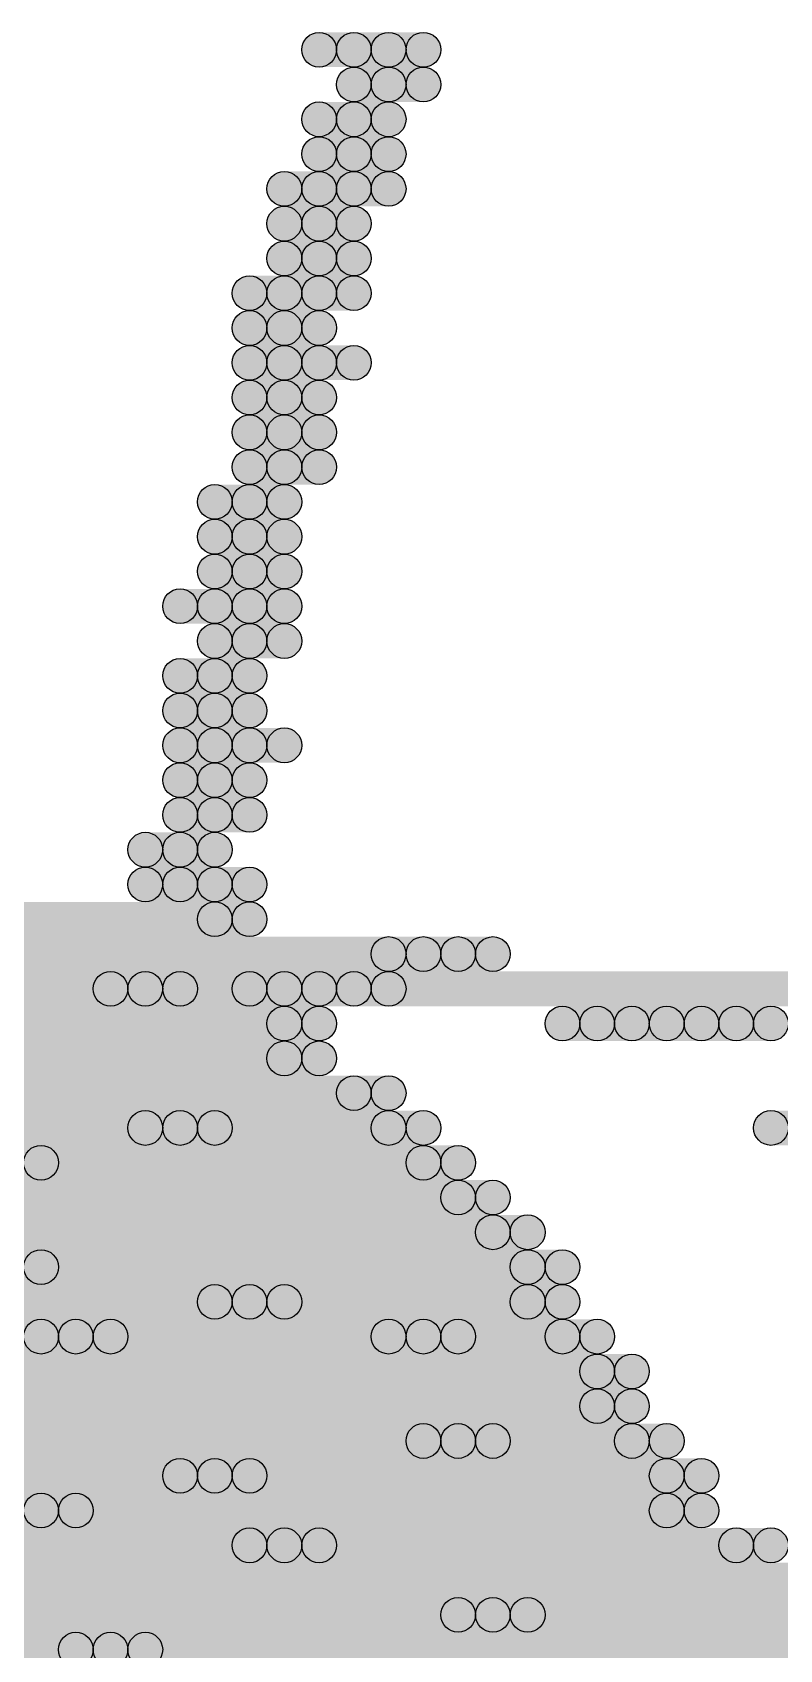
# Model space of a CAD drawing. Header units: millimetres. Extents: x 0 to 137, y 0 to 37.
# Drawn here: x 129.381 to 129.927, y 6.299 to 7.48 of the extents above; entities that cross this region are included whole.
import ezdxf

# ---------------------------------------------------------------- set-up
doc = ezdxf.new("R2010")
doc.units = ezdxf.units.MM
doc.layers.add('TopLayer', color=1, linetype='Continuous')
doc.layers.add('TopSolder', color=216, linetype='Continuous')

msp = doc.modelspace()

# ---------------------------------------------------------------- hatches: boundary and pattern name
at = {"layer": 'TopLayer'}
h = msp.add_hatch(color=1, dxfattribs=at)
edge = h.paths.add_edge_path()
edge.add_arc((129.6162, 7.4676), 0.0127, 0, 360)
for points in [[(129.6162, 7.4549), (129.6162, 7.4803), (129.667, 7.4803), (129.667, 7.4549)], [(129.6416, 7.4295), (129.6416, 7.4549), (129.667, 7.4549), (129.667, 7.4295)], [(129.6162, 7.4041), (129.6162, 7.4295), (129.6416, 7.4295), (129.6416, 7.4041)], [(129.6162, 7.3787), (129.6162, 7.4041), (129.6416, 7.4041), (129.6416, 7.3787)], [(129.5908, 7.3533), (129.5908, 7.3787), (129.6416, 7.3787), (129.6416, 7.3533)], [(129.5908, 7.3279), (129.5908, 7.3533), (129.6162, 7.3533), (129.6162, 7.3279)], [(129.5908, 7.3025), (129.5908, 7.3279), (129.6162, 7.3279), (129.6162, 7.3025)], [(129.5654, 7.2771), (129.5654, 7.3025), (129.6162, 7.3025), (129.6162, 7.2771)], [(129.5654, 7.2517), (129.5654, 7.2771), (129.5908, 7.2771), (129.5908, 7.2517)], [(129.5654, 7.2263), (129.5654, 7.2517), (129.6162, 7.2517), (129.6162, 7.2263)], [(129.5654, 7.2009), (129.5654, 7.2263), (129.5908, 7.2263), (129.5908, 7.2009)], [(129.5654, 7.1755), (129.5654, 7.2009), (129.5908, 7.2009), (129.5908, 7.1755)], [(129.5654, 7.1501), (129.5654, 7.1755), (129.5908, 7.1755), (129.5908, 7.1501)], [(129.54, 7.1247), (129.54, 7.1501), (129.5654, 7.1501), (129.5654, 7.1247)], [(129.54, 7.0993), (129.54, 7.1247), (129.5654, 7.1247), (129.5654, 7.0993)], [(129.54, 7.0739), (129.54, 7.0993), (129.5654, 7.0993), (129.5654, 7.0739)], [(129.5146, 7.0485), (129.5146, 7.0739), (129.5654, 7.0739), (129.5654, 7.0485)], [(129.54, 7.0231), (129.54, 7.0485), (129.5654, 7.0485), (129.5654, 7.0231)], [(129.5146, 6.9977), (129.5146, 7.0231), (129.54, 7.0231), (129.54, 6.9977)], [(129.5146, 6.9723), (129.5146, 6.9977), (129.54, 6.9977), (129.54, 6.9723)], [(129.5146, 6.9469), (129.5146, 6.9723), (129.5654, 6.9723), (129.5654, 6.9469)], [(129.5146, 6.9215), (129.5146, 6.9469), (129.54, 6.9469), (129.54, 6.9215)], [(129.5146, 6.8961), (129.5146, 6.9215), (129.54, 6.9215), (129.54, 6.8961)], [(129.4892, 6.8707), (129.4892, 6.8961), (129.5146, 6.8961), (129.5146, 6.8707)], [(129.4892, 6.8453), (129.4892, 6.8707), (129.54, 6.8707), (129.54, 6.8453)], [(128.651, 6.8199), (128.651, 6.8453), (129.54, 6.8453), (129.54, 6.8199)], [(128.1176, 6.7945), (128.1176, 6.8199), (129.667, 6.8199), (129.667, 6.7945)], [(129.6924, 6.7945), (129.6924, 6.8199), (129.7178, 6.8199), (129.7178, 6.7945)], [(129.0066, 6.7691), (129.0066, 6.7945), (129.4638, 6.7945), (129.4638, 6.7691)], [(129.4892, 6.7691), (129.4892, 6.7945), (129.5654, 6.7945), (129.5654, 6.7691)], [(129.5908, 6.7691), (129.5908, 6.7945), (129.6162, 6.7945), (129.6162, 6.7691)], [(129.6416, 6.7691), (129.6416, 6.7945), (130.7084, 6.7945), (130.7084, 6.7691)], [(129.1844, 6.7437), (129.1844, 6.7691), (129.5908, 6.7691), (129.5908, 6.7437)], [(129.794, 6.7437), (129.794, 6.7691), (129.8194, 6.7691), (129.8194, 6.7437)], [(129.8448, 6.7437), (129.8448, 6.7691), (129.8702, 6.7691), (129.8702, 6.7437)], [(129.8956, 6.7437), (129.8956, 6.7691), (129.921, 6.7691), (129.921, 6.7437)], [(129.2352, 6.7183), (129.2352, 6.7437), (129.5908, 6.7437), (129.5908, 6.7183)], [(129.3114, 6.6929), (129.3114, 6.7183), (129.6416, 6.7183), (129.6416, 6.6929)], [(129.0828, 6.6675), (129.0828, 6.6929), (129.4892, 6.6929), (129.4892, 6.6675)], [(129.5146, 6.6675), (129.5146, 6.6929), (129.667, 6.6929), (129.667, 6.6675)], [(129.3876, 6.6421), (129.3876, 6.6675), (129.6924, 6.6675), (129.6924, 6.6421)], [(128.8796, 6.6167), (128.8796, 6.6421), (129.7178, 6.6421), (129.7178, 6.6167)], [(128.651, 6.5913), (128.651, 6.6167), (129.7432, 6.6167), (129.7432, 6.5913)], [(129.3876, 6.5659), (129.3876, 6.5913), (129.7686, 6.5913), (129.7686, 6.5659)], [(129.1082, 6.5405), (129.1082, 6.5659), (129.54, 6.5659), (129.54, 6.5405)], [(129.5654, 6.5405), (129.5654, 6.5659), (129.7686, 6.5659), (129.7686, 6.5405)], [(128.7526, 6.5151), (128.7526, 6.5405), (129.413, 6.5405), (129.413, 6.5151)], [(129.4384, 6.5151), (129.4384, 6.5405), (129.667, 6.5405), (129.667, 6.5151)], [(129.6924, 6.5151), (129.6924, 6.5405), (129.794, 6.5405), (129.794, 6.5151)], [(129.2606, 6.4897), (129.2606, 6.5151), (129.8194, 6.5151), (129.8194, 6.4897)], [(128.4986, 6.4643), (128.4986, 6.4897), (129.8194, 6.4897), (129.8194, 6.4643)], [(128.8034, 6.4389), (128.8034, 6.4643), (129.6924, 6.4643), (129.6924, 6.4389)], [(129.7178, 6.4389), (129.7178, 6.4643), (129.8448, 6.4643), (129.8448, 6.4389)], [(128.6764, 6.4135), (128.6764, 6.4389), (129.5146, 6.4389), (129.5146, 6.4135)], [(129.54, 6.4135), (129.54, 6.4389), (129.8702, 6.4389), (129.8702, 6.4135)], [(129.3114, 6.3881), (129.3114, 6.4135), (129.3876, 6.4135), (129.3876, 6.3881)], [(129.413, 6.3881), (129.413, 6.4135), (129.8702, 6.4135), (129.8702, 6.3881)], [(129.2606, 6.3627), (129.2606, 6.3881), (129.5654, 6.3881), (129.5654, 6.3627)], [(129.5908, 6.3627), (129.5908, 6.3881), (129.921, 6.3881), (129.921, 6.3627)], [(129.1336, 6.3373), (129.1336, 6.3627), (131.4958, 6.3627), (131.4958, 6.3373)], [(128.8796, 6.3119), (128.8796, 6.3373), (129.7178, 6.3373), (129.7178, 6.3119)], [(129.7432, 6.3119), (129.7432, 6.3373), (130.1242, 6.3373), (130.1242, 6.3119)], [(128.905, 6.2865), (128.905, 6.3119), (129.4384, 6.3119), (129.4384, 6.2865)], [(129.4638, 6.2865), (129.4638, 6.3119), (130.7846, 6.3119), (130.7846, 6.2865)]]:
    msp.add_hatch(color=1, dxfattribs=at).paths.add_polyline_path(points)
h = msp.add_hatch(color=1, dxfattribs=at)
edge = h.paths.add_edge_path()
edge.add_arc((129.667, 7.4676), 0.0127, 0, 360)
h = msp.add_hatch(color=1, dxfattribs=at)
edge = h.paths.add_edge_path()
edge.add_arc((129.6416, 7.4422), 0.0127, 0, 360)
h = msp.add_hatch(color=1, dxfattribs=at)
edge = h.paths.add_edge_path()
edge.add_arc((129.667, 7.4422), 0.0127, 0, 360)
h = msp.add_hatch(color=1, dxfattribs=at)
edge = h.paths.add_edge_path()
edge.add_arc((129.6162, 7.4168), 0.0127, 0, 360)
h = msp.add_hatch(color=1, dxfattribs=at)
edge = h.paths.add_edge_path()
edge.add_arc((129.6416, 7.4168), 0.0127, 0, 360)
h = msp.add_hatch(color=1, dxfattribs=at)
edge = h.paths.add_edge_path()
edge.add_arc((129.6162, 7.3914), 0.0127, 0, 360)
h = msp.add_hatch(color=1, dxfattribs=at)
edge = h.paths.add_edge_path()
edge.add_arc((129.6416, 7.3914), 0.0127, 0, 360)
h = msp.add_hatch(color=1, dxfattribs=at)
edge = h.paths.add_edge_path()
edge.add_arc((129.5908, 7.366), 0.0127, 0, 360)
h = msp.add_hatch(color=1, dxfattribs=at)
edge = h.paths.add_edge_path()
edge.add_arc((129.6416, 7.366), 0.0127, 0, 360)
h = msp.add_hatch(color=1, dxfattribs=at)
edge = h.paths.add_edge_path()
edge.add_arc((129.5908, 7.3406), 0.0127, 0, 360)
h = msp.add_hatch(color=1, dxfattribs=at)
edge = h.paths.add_edge_path()
edge.add_arc((129.6162, 7.3406), 0.0127, 0, 360)
h = msp.add_hatch(color=1, dxfattribs=at)
edge = h.paths.add_edge_path()
edge.add_arc((129.5908, 7.3152), 0.0127, 0, 360)
h = msp.add_hatch(color=1, dxfattribs=at)
edge = h.paths.add_edge_path()
edge.add_arc((129.6162, 7.3152), 0.0127, 0, 360)
h = msp.add_hatch(color=1, dxfattribs=at)
edge = h.paths.add_edge_path()
edge.add_arc((129.5654, 7.2898), 0.0127, 0, 360)
h = msp.add_hatch(color=1, dxfattribs=at)
edge = h.paths.add_edge_path()
edge.add_arc((129.6162, 7.2898), 0.0127, 0, 360)
h = msp.add_hatch(color=1, dxfattribs=at)
edge = h.paths.add_edge_path()
edge.add_arc((129.5654, 7.2644), 0.0127, 0, 360)
h = msp.add_hatch(color=1, dxfattribs=at)
edge = h.paths.add_edge_path()
edge.add_arc((129.5908, 7.2644), 0.0127, 0, 360)
h = msp.add_hatch(color=1, dxfattribs=at)
edge = h.paths.add_edge_path()
edge.add_arc((129.5654, 7.239), 0.0127, 0, 360)
h = msp.add_hatch(color=1, dxfattribs=at)
edge = h.paths.add_edge_path()
edge.add_arc((129.6162, 7.239), 0.0127, 0, 360)
h = msp.add_hatch(color=1, dxfattribs=at)
edge = h.paths.add_edge_path()
edge.add_arc((129.5654, 7.2136), 0.0127, 0, 360)
h = msp.add_hatch(color=1, dxfattribs=at)
edge = h.paths.add_edge_path()
edge.add_arc((129.5908, 7.2136), 0.0127, 0, 360)
h = msp.add_hatch(color=1, dxfattribs=at)
edge = h.paths.add_edge_path()
edge.add_arc((129.5654, 7.1882), 0.0127, 0, 360)
h = msp.add_hatch(color=1, dxfattribs=at)
edge = h.paths.add_edge_path()
edge.add_arc((129.5908, 7.1882), 0.0127, 0, 360)
h = msp.add_hatch(color=1, dxfattribs=at)
edge = h.paths.add_edge_path()
edge.add_arc((129.5654, 7.1628), 0.0127, 0, 360)
h = msp.add_hatch(color=1, dxfattribs=at)
edge = h.paths.add_edge_path()
edge.add_arc((129.5908, 7.1628), 0.0127, 0, 360)
h = msp.add_hatch(color=1, dxfattribs=at)
edge = h.paths.add_edge_path()
edge.add_arc((129.54, 7.1374), 0.0127, 0, 360)
h = msp.add_hatch(color=1, dxfattribs=at)
edge = h.paths.add_edge_path()
edge.add_arc((129.5654, 7.1374), 0.0127, 0, 360)
h = msp.add_hatch(color=1, dxfattribs=at)
edge = h.paths.add_edge_path()
edge.add_arc((129.54, 7.112), 0.0127, 0, 360)
h = msp.add_hatch(color=1, dxfattribs=at)
edge = h.paths.add_edge_path()
edge.add_arc((129.5654, 7.112), 0.0127, 0, 360)
h = msp.add_hatch(color=1, dxfattribs=at)
edge = h.paths.add_edge_path()
edge.add_arc((129.54, 7.0866), 0.0127, 0, 360)
h = msp.add_hatch(color=1, dxfattribs=at)
edge = h.paths.add_edge_path()
edge.add_arc((129.5654, 7.0866), 0.0127, 0, 360)
h = msp.add_hatch(color=1, dxfattribs=at)
edge = h.paths.add_edge_path()
edge.add_arc((129.5146, 7.0612), 0.0127, 0, 360)
h = msp.add_hatch(color=1, dxfattribs=at)
edge = h.paths.add_edge_path()
edge.add_arc((129.5654, 7.0612), 0.0127, 0, 360)
h = msp.add_hatch(color=1, dxfattribs=at)
edge = h.paths.add_edge_path()
edge.add_arc((129.54, 7.0358), 0.0127, 0, 360)
h = msp.add_hatch(color=1, dxfattribs=at)
edge = h.paths.add_edge_path()
edge.add_arc((129.5654, 7.0358), 0.0127, 0, 360)
h = msp.add_hatch(color=1, dxfattribs=at)
edge = h.paths.add_edge_path()
edge.add_arc((129.5146, 7.0104), 0.0127, 0, 360)
h = msp.add_hatch(color=1, dxfattribs=at)
edge = h.paths.add_edge_path()
edge.add_arc((129.54, 7.0104), 0.0127, 0, 360)
h = msp.add_hatch(color=1, dxfattribs=at)
edge = h.paths.add_edge_path()
edge.add_arc((129.5146, 6.985), 0.0127, 0, 360)
h = msp.add_hatch(color=1, dxfattribs=at)
edge = h.paths.add_edge_path()
edge.add_arc((129.54, 6.985), 0.0127, 0, 360)
h = msp.add_hatch(color=1, dxfattribs=at)
edge = h.paths.add_edge_path()
edge.add_arc((129.5146, 6.9596), 0.0127, 0, 360)
h = msp.add_hatch(color=1, dxfattribs=at)
edge = h.paths.add_edge_path()
edge.add_arc((129.5654, 6.9596), 0.0127, 0, 360)
h = msp.add_hatch(color=1, dxfattribs=at)
edge = h.paths.add_edge_path()
edge.add_arc((129.5146, 6.9342), 0.0127, 0, 360)
h = msp.add_hatch(color=1, dxfattribs=at)
edge = h.paths.add_edge_path()
edge.add_arc((129.54, 6.9342), 0.0127, 0, 360)
h = msp.add_hatch(color=1, dxfattribs=at)
edge = h.paths.add_edge_path()
edge.add_arc((129.5146, 6.9088), 0.0127, 0, 360)
h = msp.add_hatch(color=1, dxfattribs=at)
edge = h.paths.add_edge_path()
edge.add_arc((129.54, 6.9088), 0.0127, 0, 360)
h = msp.add_hatch(color=1, dxfattribs=at)
edge = h.paths.add_edge_path()
edge.add_arc((129.4892, 6.8834), 0.0127, 0, 360)
h = msp.add_hatch(color=1, dxfattribs=at)
edge = h.paths.add_edge_path()
edge.add_arc((129.5146, 6.8834), 0.0127, 0, 360)
h = msp.add_hatch(color=1, dxfattribs=at)
edge = h.paths.add_edge_path()
edge.add_arc((129.4892, 6.858), 0.0127, 0, 360)
h = msp.add_hatch(color=1, dxfattribs=at)
edge = h.paths.add_edge_path()
edge.add_arc((129.54, 6.858), 0.0127, 0, 360)
h = msp.add_hatch(color=1, dxfattribs=at)
edge = h.paths.add_edge_path()
edge.add_arc((129.54, 6.8326), 0.0127, 0, 360)
h = msp.add_hatch(color=1, dxfattribs=at)
edge = h.paths.add_edge_path()
edge.add_arc((129.667, 6.8072), 0.0127, 0, 360)
h = msp.add_hatch(color=1, dxfattribs=at)
edge = h.paths.add_edge_path()
edge.add_arc((129.6924, 6.8072), 0.0127, 0, 360)
h = msp.add_hatch(color=1, dxfattribs=at)
edge = h.paths.add_edge_path()
edge.add_arc((129.7178, 6.8072), 0.0127, 0, 360)
h = msp.add_hatch(color=1, dxfattribs=at)
edge = h.paths.add_edge_path()
edge.add_arc((129.4638, 6.7818), 0.0127, 0, 360)
h = msp.add_hatch(color=1, dxfattribs=at)
edge = h.paths.add_edge_path()
edge.add_arc((129.4892, 6.7818), 0.0127, 0, 360)
h = msp.add_hatch(color=1, dxfattribs=at)
edge = h.paths.add_edge_path()
edge.add_arc((129.5654, 6.7818), 0.0127, 0, 360)
h = msp.add_hatch(color=1, dxfattribs=at)
edge = h.paths.add_edge_path()
edge.add_arc((129.5908, 6.7818), 0.0127, 0, 360)
h = msp.add_hatch(color=1, dxfattribs=at)
edge = h.paths.add_edge_path()
edge.add_arc((129.6162, 6.7818), 0.0127, 0, 360)
h = msp.add_hatch(color=1, dxfattribs=at)
edge = h.paths.add_edge_path()
edge.add_arc((129.6416, 6.7818), 0.0127, 0, 360)
h = msp.add_hatch(color=1, dxfattribs=at)
edge = h.paths.add_edge_path()
edge.add_arc((129.5908, 6.7564), 0.0127, 0, 360)
h = msp.add_hatch(color=1, dxfattribs=at)
edge = h.paths.add_edge_path()
edge.add_arc((129.794, 6.7564), 0.0127, 0, 360)
h = msp.add_hatch(color=1, dxfattribs=at)
edge = h.paths.add_edge_path()
edge.add_arc((129.8194, 6.7564), 0.0127, 0, 360)
h = msp.add_hatch(color=1, dxfattribs=at)
edge = h.paths.add_edge_path()
edge.add_arc((129.8448, 6.7564), 0.0127, 0, 360)
h = msp.add_hatch(color=1, dxfattribs=at)
edge = h.paths.add_edge_path()
edge.add_arc((129.8702, 6.7564), 0.0127, 0, 360)
h = msp.add_hatch(color=1, dxfattribs=at)
edge = h.paths.add_edge_path()
edge.add_arc((129.8956, 6.7564), 0.0127, 0, 360)
h = msp.add_hatch(color=1, dxfattribs=at)
edge = h.paths.add_edge_path()
edge.add_arc((129.921, 6.7564), 0.0127, 0, 360)
h = msp.add_hatch(color=1, dxfattribs=at)
edge = h.paths.add_edge_path()
edge.add_arc((129.5908, 6.731), 0.0127, 0, 360)
h = msp.add_hatch(color=1, dxfattribs=at)
edge = h.paths.add_edge_path()
edge.add_arc((129.6416, 6.7056), 0.0127, 0, 360)
h = msp.add_hatch(color=1, dxfattribs=at)
edge = h.paths.add_edge_path()
edge.add_arc((129.4892, 6.6802), 0.0127, 0, 360)
h = msp.add_hatch(color=1, dxfattribs=at)
edge = h.paths.add_edge_path()
edge.add_arc((129.5146, 6.6802), 0.0127, 0, 360)
h = msp.add_hatch(color=1, dxfattribs=at)
edge = h.paths.add_edge_path()
edge.add_arc((129.667, 6.6802), 0.0127, 0, 360)
h = msp.add_hatch(color=1, dxfattribs=at)
edge = h.paths.add_edge_path()
edge.add_arc((129.3876, 6.6548), 0.0127, 0, 360)
h = msp.add_hatch(color=1, dxfattribs=at)
edge = h.paths.add_edge_path()
edge.add_arc((129.6924, 6.6548), 0.0127, 0, 360)
h = msp.add_hatch(color=1, dxfattribs=at)
edge = h.paths.add_edge_path()
edge.add_arc((129.7178, 6.6294), 0.0127, 0, 360)
h = msp.add_hatch(color=1, dxfattribs=at)
edge = h.paths.add_edge_path()
edge.add_arc((129.7432, 6.604), 0.0127, 0, 360)
h = msp.add_hatch(color=1, dxfattribs=at)
edge = h.paths.add_edge_path()
edge.add_arc((129.3876, 6.5786), 0.0127, 0, 360)
h = msp.add_hatch(color=1, dxfattribs=at)
edge = h.paths.add_edge_path()
edge.add_arc((129.7686, 6.5786), 0.0127, 0, 360)
h = msp.add_hatch(color=1, dxfattribs=at)
edge = h.paths.add_edge_path()
edge.add_arc((129.54, 6.5532), 0.0127, 0, 360)
h = msp.add_hatch(color=1, dxfattribs=at)
edge = h.paths.add_edge_path()
edge.add_arc((129.5654, 6.5532), 0.0127, 0, 360)
h = msp.add_hatch(color=1, dxfattribs=at)
edge = h.paths.add_edge_path()
edge.add_arc((129.7686, 6.5532), 0.0127, 0, 360)
h = msp.add_hatch(color=1, dxfattribs=at)
edge = h.paths.add_edge_path()
edge.add_arc((129.413, 6.5278), 0.0127, 0, 360)
h = msp.add_hatch(color=1, dxfattribs=at)
edge = h.paths.add_edge_path()
edge.add_arc((129.4384, 6.5278), 0.0127, 0, 360)
h = msp.add_hatch(color=1, dxfattribs=at)
edge = h.paths.add_edge_path()
edge.add_arc((129.667, 6.5278), 0.0127, 0, 360)
h = msp.add_hatch(color=1, dxfattribs=at)
edge = h.paths.add_edge_path()
edge.add_arc((129.6924, 6.5278), 0.0127, 0, 360)
h = msp.add_hatch(color=1, dxfattribs=at)
edge = h.paths.add_edge_path()
edge.add_arc((129.794, 6.5278), 0.0127, 0, 360)
h = msp.add_hatch(color=1, dxfattribs=at)
edge = h.paths.add_edge_path()
edge.add_arc((129.8194, 6.5024), 0.0127, 0, 360)
h = msp.add_hatch(color=1, dxfattribs=at)
edge = h.paths.add_edge_path()
edge.add_arc((129.8194, 6.477), 0.0127, 0, 360)
h = msp.add_hatch(color=1, dxfattribs=at)
edge = h.paths.add_edge_path()
edge.add_arc((129.6924, 6.4516), 0.0127, 0, 360)
h = msp.add_hatch(color=1, dxfattribs=at)
edge = h.paths.add_edge_path()
edge.add_arc((129.7178, 6.4516), 0.0127, 0, 360)
h = msp.add_hatch(color=1, dxfattribs=at)
edge = h.paths.add_edge_path()
edge.add_arc((129.8448, 6.4516), 0.0127, 0, 360)
h = msp.add_hatch(color=1, dxfattribs=at)
edge = h.paths.add_edge_path()
edge.add_arc((129.5146, 6.4262), 0.0127, 0, 360)
h = msp.add_hatch(color=1, dxfattribs=at)
edge = h.paths.add_edge_path()
edge.add_arc((129.54, 6.4262), 0.0127, 0, 360)
h = msp.add_hatch(color=1, dxfattribs=at)
edge = h.paths.add_edge_path()
edge.add_arc((129.8702, 6.4262), 0.0127, 0, 360)
h = msp.add_hatch(color=1, dxfattribs=at)
edge = h.paths.add_edge_path()
edge.add_arc((129.3876, 6.4008), 0.0127, 0, 360)
h = msp.add_hatch(color=1, dxfattribs=at)
edge = h.paths.add_edge_path()
edge.add_arc((129.413, 6.4008), 0.0127, 0, 360)
h = msp.add_hatch(color=1, dxfattribs=at)
edge = h.paths.add_edge_path()
edge.add_arc((129.8702, 6.4008), 0.0127, 0, 360)
h = msp.add_hatch(color=1, dxfattribs=at)
edge = h.paths.add_edge_path()
edge.add_arc((129.5654, 6.3754), 0.0127, 0, 360)
h = msp.add_hatch(color=1, dxfattribs=at)
edge = h.paths.add_edge_path()
edge.add_arc((129.5908, 6.3754), 0.0127, 0, 360)
h = msp.add_hatch(color=1, dxfattribs=at)
edge = h.paths.add_edge_path()
edge.add_arc((129.921, 6.3754), 0.0127, 0, 360)
h = msp.add_hatch(color=1, dxfattribs=at)
edge = h.paths.add_edge_path()
edge.add_arc((129.7178, 6.3246), 0.0127, 0, 360)
h = msp.add_hatch(color=1, dxfattribs=at)
edge = h.paths.add_edge_path()
edge.add_arc((129.7432, 6.3246), 0.0127, 0, 360)
h = msp.add_hatch(color=1, dxfattribs=at)
edge = h.paths.add_edge_path()
edge.add_arc((129.4384, 6.2992), 0.0127, 0, 360)
h = msp.add_hatch(color=1, dxfattribs=at)
edge = h.paths.add_edge_path()
edge.add_arc((129.4638, 6.2992), 0.0127, 0, 360)
at = {"layer": 'TopSolder'}
h = msp.add_hatch(color=216, dxfattribs=at)
edge = h.paths.add_edge_path()
edge.add_arc((129.5908, 7.4676), 0.0127, 0, 360)
for points in [[(129.5908, 7.4549), (129.5908, 7.4803), (129.6416, 7.4803), (129.6416, 7.4549)], [(129.6162, 7.4295), (129.6162, 7.4549), (129.6416, 7.4549), (129.6416, 7.4295)], [(129.5908, 7.4041), (129.5908, 7.4295), (129.6162, 7.4295), (129.6162, 7.4041)], [(129.5908, 7.3787), (129.5908, 7.4041), (129.6162, 7.4041), (129.6162, 7.3787)], [(129.5654, 7.3533), (129.5654, 7.3787), (129.6162, 7.3787), (129.6162, 7.3533)], [(129.5654, 7.3279), (129.5654, 7.3533), (129.5908, 7.3533), (129.5908, 7.3279)], [(129.5654, 7.3025), (129.5654, 7.3279), (129.5908, 7.3279), (129.5908, 7.3025)], [(129.54, 7.2771), (129.54, 7.3025), (129.5908, 7.3025), (129.5908, 7.2771)], [(129.54, 7.2517), (129.54, 7.2771), (129.5654, 7.2771), (129.5654, 7.2517)], [(129.54, 7.2263), (129.54, 7.2517), (129.5908, 7.2517), (129.5908, 7.2263)], [(129.54, 7.2009), (129.54, 7.2263), (129.5654, 7.2263), (129.5654, 7.2009)], [(129.54, 7.1755), (129.54, 7.2009), (129.5654, 7.2009), (129.5654, 7.1755)], [(129.54, 7.1501), (129.54, 7.1755), (129.5654, 7.1755), (129.5654, 7.1501)], [(129.5146, 7.1247), (129.5146, 7.1501), (129.54, 7.1501), (129.54, 7.1247)], [(129.5146, 7.0993), (129.5146, 7.1247), (129.54, 7.1247), (129.54, 7.0993)], [(129.5146, 7.0739), (129.5146, 7.0993), (129.54, 7.0993), (129.54, 7.0739)], [(129.4892, 7.0485), (129.4892, 7.0739), (129.54, 7.0739), (129.54, 7.0485)], [(129.5146, 7.0231), (129.5146, 7.0485), (129.54, 7.0485), (129.54, 7.0231)], [(129.4892, 6.9977), (129.4892, 7.0231), (129.5146, 7.0231), (129.5146, 6.9977)], [(129.4892, 6.9723), (129.4892, 6.9977), (129.5146, 6.9977), (129.5146, 6.9723)], [(129.4892, 6.9469), (129.4892, 6.9723), (129.54, 6.9723), (129.54, 6.9469)], [(129.4892, 6.9215), (129.4892, 6.9469), (129.5146, 6.9469), (129.5146, 6.9215)], [(129.4892, 6.8961), (129.4892, 6.9215), (129.5146, 6.9215), (129.5146, 6.8961)], [(129.4638, 6.8707), (129.4638, 6.8961), (129.4892, 6.8961), (129.4892, 6.8707)], [(129.4638, 6.8453), (129.4638, 6.8707), (129.5146, 6.8707), (129.5146, 6.8453)], [(128.6256, 6.8199), (128.6256, 6.8453), (129.5146, 6.8453), (129.5146, 6.8199)], [(128.0922, 6.7945), (128.0922, 6.8199), (129.6416, 6.8199), (129.6416, 6.7945)], [(129.667, 6.7945), (129.667, 6.8199), (129.6924, 6.8199), (129.6924, 6.7945)], [(128.9812, 6.7691), (128.9812, 6.7945), (129.4384, 6.7945), (129.4384, 6.7691)], [(129.4638, 6.7691), (129.4638, 6.7945), (129.54, 6.7945), (129.54, 6.7691)], [(129.5654, 6.7691), (129.5654, 6.7945), (129.5908, 6.7945), (129.5908, 6.7691)], [(129.6162, 6.7691), (129.6162, 6.7945), (130.683, 6.7945), (130.683, 6.7691)], [(129.159, 6.7437), (129.159, 6.7691), (129.5654, 6.7691), (129.5654, 6.7437)], [(129.7686, 6.7437), (129.7686, 6.7691), (129.794, 6.7691), (129.794, 6.7437)], [(129.8194, 6.7437), (129.8194, 6.7691), (129.8448, 6.7691), (129.8448, 6.7437)], [(129.8702, 6.7437), (129.8702, 6.7691), (129.8956, 6.7691), (129.8956, 6.7437)], [(129.2098, 6.7183), (129.2098, 6.7437), (129.5654, 6.7437), (129.5654, 6.7183)], [(129.286, 6.6929), (129.286, 6.7183), (129.6162, 6.7183), (129.6162, 6.6929)], [(129.0574, 6.6675), (129.0574, 6.6929), (129.4638, 6.6929), (129.4638, 6.6675)], [(129.4892, 6.6675), (129.4892, 6.6929), (129.6416, 6.6929), (129.6416, 6.6675)], [(129.921, 6.6675), (129.921, 6.6929), (130.0734, 6.6929), (130.0734, 6.6675)], [(129.3622, 6.6421), (129.3622, 6.6675), (129.667, 6.6675), (129.667, 6.6421)], [(128.8542, 6.6167), (128.8542, 6.6421), (129.6924, 6.6421), (129.6924, 6.6167)], [(128.6256, 6.5913), (128.6256, 6.6167), (129.7178, 6.6167), (129.7178, 6.5913)], [(129.3622, 6.5659), (129.3622, 6.5913), (129.7432, 6.5913), (129.7432, 6.5659)], [(129.0828, 6.5405), (129.0828, 6.5659), (129.5146, 6.5659), (129.5146, 6.5405)], [(129.54, 6.5405), (129.54, 6.5659), (129.7432, 6.5659), (129.7432, 6.5405)], [(128.7272, 6.5151), (128.7272, 6.5405), (129.3876, 6.5405), (129.3876, 6.5151)], [(129.413, 6.5151), (129.413, 6.5405), (129.6416, 6.5405), (129.6416, 6.5151)], [(129.667, 6.5151), (129.667, 6.5405), (129.7686, 6.5405), (129.7686, 6.5151)], [(129.2352, 6.4897), (129.2352, 6.5151), (129.794, 6.5151), (129.794, 6.4897)], [(128.4732, 6.4643), (128.4732, 6.4897), (129.794, 6.4897), (129.794, 6.4643)], [(128.778, 6.4389), (128.778, 6.4643), (129.667, 6.4643), (129.667, 6.4389)], [(129.6924, 6.4389), (129.6924, 6.4643), (129.8194, 6.4643), (129.8194, 6.4389)], [(128.651, 6.4135), (128.651, 6.4389), (129.4892, 6.4389), (129.4892, 6.4135)], [(129.5146, 6.4135), (129.5146, 6.4389), (129.8448, 6.4389), (129.8448, 6.4135)], [(129.3876, 6.3881), (129.3876, 6.4135), (129.8448, 6.4135), (129.8448, 6.3881)], [(129.2352, 6.3627), (129.2352, 6.3881), (129.54, 6.3881), (129.54, 6.3627)], [(129.5654, 6.3627), (129.5654, 6.3881), (129.8956, 6.3881), (129.8956, 6.3627)], [(129.1082, 6.3373), (129.1082, 6.3627), (131.4704, 6.3627), (131.4704, 6.3373)], [(128.8542, 6.3119), (128.8542, 6.3373), (129.6924, 6.3373), (129.6924, 6.3119)], [(129.7178, 6.3119), (129.7178, 6.3373), (130.0988, 6.3373), (130.0988, 6.3119)], [(128.8796, 6.2865), (128.8796, 6.3119), (129.413, 6.3119), (129.413, 6.2865)], [(129.4384, 6.2865), (129.4384, 6.3119), (130.7592, 6.3119), (130.7592, 6.2865)]]:
    msp.add_hatch(color=216, dxfattribs=at).paths.add_polyline_path(points)
h = msp.add_hatch(color=216, dxfattribs=at)
edge = h.paths.add_edge_path()
edge.add_arc((129.6416, 7.4676), 0.0127, 0, 360)
h = msp.add_hatch(color=216, dxfattribs=at)
edge = h.paths.add_edge_path()
edge.add_arc((129.6162, 7.4422), 0.0127, 0, 360)
h = msp.add_hatch(color=216, dxfattribs=at)
edge = h.paths.add_edge_path()
edge.add_arc((129.6416, 7.4422), 0.0127, 0, 360)
h = msp.add_hatch(color=216, dxfattribs=at)
edge = h.paths.add_edge_path()
edge.add_arc((129.5908, 7.4168), 0.0127, 0, 360)
h = msp.add_hatch(color=216, dxfattribs=at)
edge = h.paths.add_edge_path()
edge.add_arc((129.6162, 7.4168), 0.0127, 0, 360)
h = msp.add_hatch(color=216, dxfattribs=at)
edge = h.paths.add_edge_path()
edge.add_arc((129.5908, 7.3914), 0.0127, 0, 360)
h = msp.add_hatch(color=216, dxfattribs=at)
edge = h.paths.add_edge_path()
edge.add_arc((129.6162, 7.3914), 0.0127, 0, 360)
h = msp.add_hatch(color=216, dxfattribs=at)
edge = h.paths.add_edge_path()
edge.add_arc((129.5654, 7.366), 0.0127, 0, 360)
h = msp.add_hatch(color=216, dxfattribs=at)
edge = h.paths.add_edge_path()
edge.add_arc((129.6162, 7.366), 0.0127, 0, 360)
h = msp.add_hatch(color=216, dxfattribs=at)
edge = h.paths.add_edge_path()
edge.add_arc((129.5654, 7.3406), 0.0127, 0, 360)
h = msp.add_hatch(color=216, dxfattribs=at)
edge = h.paths.add_edge_path()
edge.add_arc((129.5908, 7.3406), 0.0127, 0, 360)
h = msp.add_hatch(color=216, dxfattribs=at)
edge = h.paths.add_edge_path()
edge.add_arc((129.5654, 7.3152), 0.0127, 0, 360)
h = msp.add_hatch(color=216, dxfattribs=at)
edge = h.paths.add_edge_path()
edge.add_arc((129.5908, 7.3152), 0.0127, 0, 360)
h = msp.add_hatch(color=216, dxfattribs=at)
edge = h.paths.add_edge_path()
edge.add_arc((129.54, 7.2898), 0.0127, 0, 360)
h = msp.add_hatch(color=216, dxfattribs=at)
edge = h.paths.add_edge_path()
edge.add_arc((129.5908, 7.2898), 0.0127, 0, 360)
h = msp.add_hatch(color=216, dxfattribs=at)
edge = h.paths.add_edge_path()
edge.add_arc((129.54, 7.2644), 0.0127, 0, 360)
h = msp.add_hatch(color=216, dxfattribs=at)
edge = h.paths.add_edge_path()
edge.add_arc((129.5654, 7.2644), 0.0127, 0, 360)
h = msp.add_hatch(color=216, dxfattribs=at)
edge = h.paths.add_edge_path()
edge.add_arc((129.54, 7.239), 0.0127, 0, 360)
h = msp.add_hatch(color=216, dxfattribs=at)
edge = h.paths.add_edge_path()
edge.add_arc((129.5908, 7.239), 0.0127, 0, 360)
h = msp.add_hatch(color=216, dxfattribs=at)
edge = h.paths.add_edge_path()
edge.add_arc((129.54, 7.2136), 0.0127, 0, 360)
h = msp.add_hatch(color=216, dxfattribs=at)
edge = h.paths.add_edge_path()
edge.add_arc((129.5654, 7.2136), 0.0127, 0, 360)
h = msp.add_hatch(color=216, dxfattribs=at)
edge = h.paths.add_edge_path()
edge.add_arc((129.54, 7.1882), 0.0127, 0, 360)
h = msp.add_hatch(color=216, dxfattribs=at)
edge = h.paths.add_edge_path()
edge.add_arc((129.5654, 7.1882), 0.0127, 0, 360)
h = msp.add_hatch(color=216, dxfattribs=at)
edge = h.paths.add_edge_path()
edge.add_arc((129.54, 7.1628), 0.0127, 0, 360)
h = msp.add_hatch(color=216, dxfattribs=at)
edge = h.paths.add_edge_path()
edge.add_arc((129.5654, 7.1628), 0.0127, 0, 360)
h = msp.add_hatch(color=216, dxfattribs=at)
edge = h.paths.add_edge_path()
edge.add_arc((129.5146, 7.1374), 0.0127, 0, 360)
h = msp.add_hatch(color=216, dxfattribs=at)
edge = h.paths.add_edge_path()
edge.add_arc((129.54, 7.1374), 0.0127, 0, 360)
h = msp.add_hatch(color=216, dxfattribs=at)
edge = h.paths.add_edge_path()
edge.add_arc((129.5146, 7.112), 0.0127, 0, 360)
h = msp.add_hatch(color=216, dxfattribs=at)
edge = h.paths.add_edge_path()
edge.add_arc((129.54, 7.112), 0.0127, 0, 360)
h = msp.add_hatch(color=216, dxfattribs=at)
edge = h.paths.add_edge_path()
edge.add_arc((129.5146, 7.0866), 0.0127, 0, 360)
h = msp.add_hatch(color=216, dxfattribs=at)
edge = h.paths.add_edge_path()
edge.add_arc((129.54, 7.0866), 0.0127, 0, 360)
h = msp.add_hatch(color=216, dxfattribs=at)
edge = h.paths.add_edge_path()
edge.add_arc((129.4892, 7.0612), 0.0127, 0, 360)
h = msp.add_hatch(color=216, dxfattribs=at)
edge = h.paths.add_edge_path()
edge.add_arc((129.54, 7.0612), 0.0127, 0, 360)
h = msp.add_hatch(color=216, dxfattribs=at)
edge = h.paths.add_edge_path()
edge.add_arc((129.5146, 7.0358), 0.0127, 0, 360)
h = msp.add_hatch(color=216, dxfattribs=at)
edge = h.paths.add_edge_path()
edge.add_arc((129.54, 7.0358), 0.0127, 0, 360)
h = msp.add_hatch(color=216, dxfattribs=at)
edge = h.paths.add_edge_path()
edge.add_arc((129.4892, 7.0104), 0.0127, 0, 360)
h = msp.add_hatch(color=216, dxfattribs=at)
edge = h.paths.add_edge_path()
edge.add_arc((129.5146, 7.0104), 0.0127, 0, 360)
h = msp.add_hatch(color=216, dxfattribs=at)
edge = h.paths.add_edge_path()
edge.add_arc((129.4892, 6.985), 0.0127, 0, 360)
h = msp.add_hatch(color=216, dxfattribs=at)
edge = h.paths.add_edge_path()
edge.add_arc((129.5146, 6.985), 0.0127, 0, 360)
h = msp.add_hatch(color=216, dxfattribs=at)
edge = h.paths.add_edge_path()
edge.add_arc((129.4892, 6.9596), 0.0127, 0, 360)
h = msp.add_hatch(color=216, dxfattribs=at)
edge = h.paths.add_edge_path()
edge.add_arc((129.54, 6.9596), 0.0127, 0, 360)
h = msp.add_hatch(color=216, dxfattribs=at)
edge = h.paths.add_edge_path()
edge.add_arc((129.4892, 6.9342), 0.0127, 0, 360)
h = msp.add_hatch(color=216, dxfattribs=at)
edge = h.paths.add_edge_path()
edge.add_arc((129.5146, 6.9342), 0.0127, 0, 360)
h = msp.add_hatch(color=216, dxfattribs=at)
edge = h.paths.add_edge_path()
edge.add_arc((129.4892, 6.9088), 0.0127, 0, 360)
h = msp.add_hatch(color=216, dxfattribs=at)
edge = h.paths.add_edge_path()
edge.add_arc((129.5146, 6.9088), 0.0127, 0, 360)
h = msp.add_hatch(color=216, dxfattribs=at)
edge = h.paths.add_edge_path()
edge.add_arc((129.4638, 6.8834), 0.0127, 0, 360)
h = msp.add_hatch(color=216, dxfattribs=at)
edge = h.paths.add_edge_path()
edge.add_arc((129.4892, 6.8834), 0.0127, 0, 360)
h = msp.add_hatch(color=216, dxfattribs=at)
edge = h.paths.add_edge_path()
edge.add_arc((129.4638, 6.858), 0.0127, 0, 360)
h = msp.add_hatch(color=216, dxfattribs=at)
edge = h.paths.add_edge_path()
edge.add_arc((129.5146, 6.858), 0.0127, 0, 360)
h = msp.add_hatch(color=216, dxfattribs=at)
edge = h.paths.add_edge_path()
edge.add_arc((129.5146, 6.8326), 0.0127, 0, 360)
h = msp.add_hatch(color=216, dxfattribs=at)
edge = h.paths.add_edge_path()
edge.add_arc((129.6416, 6.8072), 0.0127, 0, 360)
h = msp.add_hatch(color=216, dxfattribs=at)
edge = h.paths.add_edge_path()
edge.add_arc((129.667, 6.8072), 0.0127, 0, 360)
h = msp.add_hatch(color=216, dxfattribs=at)
edge = h.paths.add_edge_path()
edge.add_arc((129.6924, 6.8072), 0.0127, 0, 360)
h = msp.add_hatch(color=216, dxfattribs=at)
edge = h.paths.add_edge_path()
edge.add_arc((129.4384, 6.7818), 0.0127, 0, 360)
h = msp.add_hatch(color=216, dxfattribs=at)
edge = h.paths.add_edge_path()
edge.add_arc((129.4638, 6.7818), 0.0127, 0, 360)
h = msp.add_hatch(color=216, dxfattribs=at)
edge = h.paths.add_edge_path()
edge.add_arc((129.54, 6.7818), 0.0127, 0, 360)
h = msp.add_hatch(color=216, dxfattribs=at)
edge = h.paths.add_edge_path()
edge.add_arc((129.5654, 6.7818), 0.0127, 0, 360)
h = msp.add_hatch(color=216, dxfattribs=at)
edge = h.paths.add_edge_path()
edge.add_arc((129.5908, 6.7818), 0.0127, 0, 360)
h = msp.add_hatch(color=216, dxfattribs=at)
edge = h.paths.add_edge_path()
edge.add_arc((129.6162, 6.7818), 0.0127, 0, 360)
h = msp.add_hatch(color=216, dxfattribs=at)
edge = h.paths.add_edge_path()
edge.add_arc((129.5654, 6.7564), 0.0127, 0, 360)
h = msp.add_hatch(color=216, dxfattribs=at)
edge = h.paths.add_edge_path()
edge.add_arc((129.7686, 6.7564), 0.0127, 0, 360)
h = msp.add_hatch(color=216, dxfattribs=at)
edge = h.paths.add_edge_path()
edge.add_arc((129.794, 6.7564), 0.0127, 0, 360)
h = msp.add_hatch(color=216, dxfattribs=at)
edge = h.paths.add_edge_path()
edge.add_arc((129.8194, 6.7564), 0.0127, 0, 360)
h = msp.add_hatch(color=216, dxfattribs=at)
edge = h.paths.add_edge_path()
edge.add_arc((129.8448, 6.7564), 0.0127, 0, 360)
h = msp.add_hatch(color=216, dxfattribs=at)
edge = h.paths.add_edge_path()
edge.add_arc((129.8702, 6.7564), 0.0127, 0, 360)
h = msp.add_hatch(color=216, dxfattribs=at)
edge = h.paths.add_edge_path()
edge.add_arc((129.8956, 6.7564), 0.0127, 0, 360)
h = msp.add_hatch(color=216, dxfattribs=at)
edge = h.paths.add_edge_path()
edge.add_arc((129.5654, 6.731), 0.0127, 0, 360)
h = msp.add_hatch(color=216, dxfattribs=at)
edge = h.paths.add_edge_path()
edge.add_arc((129.6162, 6.7056), 0.0127, 0, 360)
h = msp.add_hatch(color=216, dxfattribs=at)
edge = h.paths.add_edge_path()
edge.add_arc((129.4638, 6.6802), 0.0127, 0, 360)
h = msp.add_hatch(color=216, dxfattribs=at)
edge = h.paths.add_edge_path()
edge.add_arc((129.4892, 6.6802), 0.0127, 0, 360)
h = msp.add_hatch(color=216, dxfattribs=at)
edge = h.paths.add_edge_path()
edge.add_arc((129.6416, 6.6802), 0.0127, 0, 360)
h = msp.add_hatch(color=216, dxfattribs=at)
edge = h.paths.add_edge_path()
edge.add_arc((129.921, 6.6802), 0.0127, 0, 360)
h = msp.add_hatch(color=216, dxfattribs=at)
edge = h.paths.add_edge_path()
edge.add_arc((129.667, 6.6548), 0.0127, 0, 360)
h = msp.add_hatch(color=216, dxfattribs=at)
edge = h.paths.add_edge_path()
edge.add_arc((129.6924, 6.6294), 0.0127, 0, 360)
h = msp.add_hatch(color=216, dxfattribs=at)
edge = h.paths.add_edge_path()
edge.add_arc((129.7178, 6.604), 0.0127, 0, 360)
h = msp.add_hatch(color=216, dxfattribs=at)
edge = h.paths.add_edge_path()
edge.add_arc((129.7432, 6.5786), 0.0127, 0, 360)
h = msp.add_hatch(color=216, dxfattribs=at)
edge = h.paths.add_edge_path()
edge.add_arc((129.5146, 6.5532), 0.0127, 0, 360)
h = msp.add_hatch(color=216, dxfattribs=at)
edge = h.paths.add_edge_path()
edge.add_arc((129.54, 6.5532), 0.0127, 0, 360)
h = msp.add_hatch(color=216, dxfattribs=at)
edge = h.paths.add_edge_path()
edge.add_arc((129.7432, 6.5532), 0.0127, 0, 360)
h = msp.add_hatch(color=216, dxfattribs=at)
edge = h.paths.add_edge_path()
edge.add_arc((129.3876, 6.5278), 0.0127, 0, 360)
h = msp.add_hatch(color=216, dxfattribs=at)
edge = h.paths.add_edge_path()
edge.add_arc((129.413, 6.5278), 0.0127, 0, 360)
h = msp.add_hatch(color=216, dxfattribs=at)
edge = h.paths.add_edge_path()
edge.add_arc((129.6416, 6.5278), 0.0127, 0, 360)
h = msp.add_hatch(color=216, dxfattribs=at)
edge = h.paths.add_edge_path()
edge.add_arc((129.667, 6.5278), 0.0127, 0, 360)
h = msp.add_hatch(color=216, dxfattribs=at)
edge = h.paths.add_edge_path()
edge.add_arc((129.7686, 6.5278), 0.0127, 0, 360)
h = msp.add_hatch(color=216, dxfattribs=at)
edge = h.paths.add_edge_path()
edge.add_arc((129.794, 6.5024), 0.0127, 0, 360)
h = msp.add_hatch(color=216, dxfattribs=at)
edge = h.paths.add_edge_path()
edge.add_arc((129.794, 6.477), 0.0127, 0, 360)
h = msp.add_hatch(color=216, dxfattribs=at)
edge = h.paths.add_edge_path()
edge.add_arc((129.667, 6.4516), 0.0127, 0, 360)
h = msp.add_hatch(color=216, dxfattribs=at)
edge = h.paths.add_edge_path()
edge.add_arc((129.6924, 6.4516), 0.0127, 0, 360)
h = msp.add_hatch(color=216, dxfattribs=at)
edge = h.paths.add_edge_path()
edge.add_arc((129.8194, 6.4516), 0.0127, 0, 360)
h = msp.add_hatch(color=216, dxfattribs=at)
edge = h.paths.add_edge_path()
edge.add_arc((129.4892, 6.4262), 0.0127, 0, 360)
h = msp.add_hatch(color=216, dxfattribs=at)
edge = h.paths.add_edge_path()
edge.add_arc((129.5146, 6.4262), 0.0127, 0, 360)
h = msp.add_hatch(color=216, dxfattribs=at)
edge = h.paths.add_edge_path()
edge.add_arc((129.8448, 6.4262), 0.0127, 0, 360)
h = msp.add_hatch(color=216, dxfattribs=at)
edge = h.paths.add_edge_path()
edge.add_arc((129.3876, 6.4008), 0.0127, 0, 360)
h = msp.add_hatch(color=216, dxfattribs=at)
edge = h.paths.add_edge_path()
edge.add_arc((129.8448, 6.4008), 0.0127, 0, 360)
h = msp.add_hatch(color=216, dxfattribs=at)
edge = h.paths.add_edge_path()
edge.add_arc((129.54, 6.3754), 0.0127, 0, 360)
h = msp.add_hatch(color=216, dxfattribs=at)
edge = h.paths.add_edge_path()
edge.add_arc((129.5654, 6.3754), 0.0127, 0, 360)
h = msp.add_hatch(color=216, dxfattribs=at)
edge = h.paths.add_edge_path()
edge.add_arc((129.8956, 6.3754), 0.0127, 0, 360)
h = msp.add_hatch(color=216, dxfattribs=at)
edge = h.paths.add_edge_path()
edge.add_arc((129.6924, 6.3246), 0.0127, 0, 360)
h = msp.add_hatch(color=216, dxfattribs=at)
edge = h.paths.add_edge_path()
edge.add_arc((129.7178, 6.3246), 0.0127, 0, 360)
h = msp.add_hatch(color=216, dxfattribs=at)
edge = h.paths.add_edge_path()
edge.add_arc((129.413, 6.2992), 0.0127, 0, 360)
h = msp.add_hatch(color=216, dxfattribs=at)
edge = h.paths.add_edge_path()
edge.add_arc((129.4384, 6.2992), 0.0127, 0, 360)

# ---------------------------------------------------------------- linework, layer by layer
at = {"layer": 'TopLayer'}
for centre in [(129.6162, 7.4676), (129.667, 7.4676), (129.6416, 7.4422), (129.667, 7.4422), (129.6162, 7.4168), (129.6416, 7.4168), (129.6162, 7.3914), (129.6416, 7.3914), (129.5908, 7.366), (129.6416, 7.366), (129.5908, 7.3406), (129.6162, 7.3406), (129.5908, 7.3152), (129.6162, 7.3152), (129.5654, 7.2898), (129.6162, 7.2898), (129.5654, 7.2644), (129.5908, 7.2644), (129.5654, 7.239), (129.6162, 7.239), (129.5654, 7.2136), (129.5908, 7.2136), (129.5654, 7.1882), (129.5908, 7.1882), (129.5654, 7.1628), (129.5908, 7.1628), (129.54, 7.1374), (129.5654, 7.1374), (129.54, 7.112), (129.5654, 7.112), (129.54, 7.0866), (129.5654, 7.0866), (129.5146, 7.0612), (129.5654, 7.0612), (129.54, 7.0358), (129.5654, 7.0358), (129.5146, 7.0104), (129.54, 7.0104), (129.5146, 6.985), (129.54, 6.985), (129.5146, 6.9596), (129.5654, 6.9596), (129.5146, 6.9342), (129.54, 6.9342), (129.5146, 6.9088), (129.54, 6.9088), (129.4892, 6.8834), (129.5146, 6.8834), (129.4892, 6.858), (129.54, 6.858), (129.54, 6.8326), (129.667, 6.8072), (129.6924, 6.8072), (129.7178, 6.8072), (129.4638, 6.7818), (129.4892, 6.7818), (129.5654, 6.7818), (129.5908, 6.7818), (129.6162, 6.7818), (129.6416, 6.7818), (129.5908, 6.7564), (129.794, 6.7564), (129.8194, 6.7564), (129.8448, 6.7564), (129.8702, 6.7564), (129.8956, 6.7564), (129.921, 6.7564), (129.5908, 6.731), (129.6416, 6.7056), (129.4892, 6.6802), (129.5146, 6.6802), (129.667, 6.6802), (129.3876, 6.6548), (129.6924, 6.6548), (129.7178, 6.6294), (129.7432, 6.604), (129.3876, 6.5786), (129.7686, 6.5786), (129.54, 6.5532), (129.5654, 6.5532), (129.7686, 6.5532), (129.413, 6.5278), (129.4384, 6.5278), (129.667, 6.5278), (129.6924, 6.5278), (129.794, 6.5278), (129.8194, 6.5024), (129.8194, 6.477), (129.6924, 6.4516), (129.7178, 6.4516), (129.8448, 6.4516), (129.5146, 6.4262), (129.54, 6.4262), (129.8702, 6.4262), (129.3876, 6.4008), (129.413, 6.4008), (129.8702, 6.4008), (129.5654, 6.3754), (129.5908, 6.3754), (129.921, 6.3754), (129.7178, 6.3246), (129.7432, 6.3246), (129.4384, 6.2992), (129.4638, 6.2992)]:
    msp.add_circle(centre, 0.0127, dxfattribs=at)
at = {"layer": 'TopSolder'}
for centre in [(129.5908, 7.4676), (129.6416, 7.4676), (129.6162, 7.4422), (129.6416, 7.4422), (129.5908, 7.4168), (129.6162, 7.4168), (129.5908, 7.3914), (129.6162, 7.3914), (129.5654, 7.366), (129.6162, 7.366), (129.5654, 7.3406), (129.5908, 7.3406), (129.5654, 7.3152), (129.5908, 7.3152), (129.54, 7.2898), (129.5908, 7.2898), (129.54, 7.2644), (129.5654, 7.2644), (129.54, 7.239), (129.5908, 7.239), (129.54, 7.2136), (129.5654, 7.2136), (129.54, 7.1882), (129.5654, 7.1882), (129.54, 7.1628), (129.5654, 7.1628), (129.5146, 7.1374), (129.54, 7.1374), (129.5146, 7.112), (129.54, 7.112), (129.5146, 7.0866), (129.54, 7.0866), (129.4892, 7.0612), (129.54, 7.0612), (129.5146, 7.0358), (129.54, 7.0358), (129.4892, 7.0104), (129.5146, 7.0104), (129.4892, 6.985), (129.5146, 6.985), (129.4892, 6.9596), (129.54, 6.9596), (129.4892, 6.9342), (129.5146, 6.9342), (129.4892, 6.9088), (129.5146, 6.9088), (129.4638, 6.8834), (129.4892, 6.8834), (129.4638, 6.858), (129.5146, 6.858), (129.5146, 6.8326), (129.6416, 6.8072), (129.667, 6.8072), (129.6924, 6.8072), (129.4384, 6.7818), (129.4638, 6.7818), (129.54, 6.7818), (129.5654, 6.7818), (129.5908, 6.7818), (129.6162, 6.7818), (129.5654, 6.7564), (129.7686, 6.7564), (129.794, 6.7564), (129.8194, 6.7564), (129.8448, 6.7564), (129.8702, 6.7564), (129.8956, 6.7564), (129.5654, 6.731), (129.6162, 6.7056), (129.4638, 6.6802), (129.4892, 6.6802), (129.6416, 6.6802), (129.921, 6.6802), (129.667, 6.6548), (129.6924, 6.6294), (129.7178, 6.604), (129.7432, 6.5786), (129.5146, 6.5532), (129.54, 6.5532), (129.7432, 6.5532), (129.3876, 6.5278), (129.413, 6.5278), (129.6416, 6.5278), (129.667, 6.5278), (129.7686, 6.5278), (129.794, 6.5024), (129.794, 6.477), (129.667, 6.4516), (129.6924, 6.4516), (129.8194, 6.4516), (129.4892, 6.4262), (129.5146, 6.4262), (129.8448, 6.4262), (129.3876, 6.4008), (129.8448, 6.4008), (129.54, 6.3754), (129.5654, 6.3754), (129.8956, 6.3754), (129.6924, 6.3246), (129.7178, 6.3246), (129.413, 6.2992), (129.4384, 6.2992)]:
    msp.add_circle(centre, 0.0127, dxfattribs=at)

doc.saveas('drawing.dxf')
